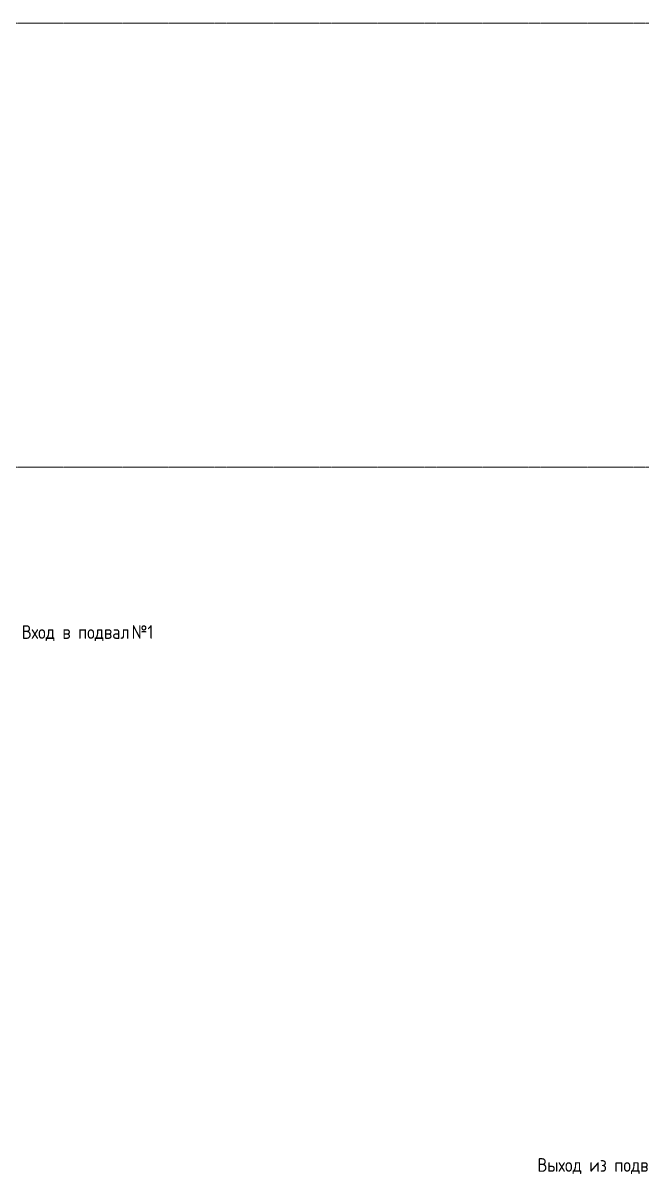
# Model space of a CAD drawing. Header units: millimetres. Extents: x -42533 to 645315, y 3457 to 82611.
# Drawn here: x 32726 to 41780, y 58676 to 75521 of the extents above; entities that cross this region are included whole.
import ezdxf

# ---------------------------------------------------------------- set-up
doc = ezdxf.new("R2010")
doc.units = ezdxf.units.MM
doc.linetypes.add('ADSK_Линия сетки', pattern=[25, 20, -2.5, 0, -2.5])
for name, color, linetype, lineweight in [('Аннотация', 7, 'Continuous', 18), ('Оси', 253, 'Continuous', 9), ('ШТРИХОВКА', 252, 'Continuous', 15)]:
    doc.layers.add(name, color=color, linetype=linetype, lineweight=lineweight)
doc.styles.add('GOST Common_6', font='GOST_Common.ttf', dxfattribs={"width": 0.9, "height": 125})

# ---------------------------------------------------------------- blocks, each defined once
blk = doc.blocks.new('1 этаж')
at = {"layer": 'Оси', "color": 8, "linetype": 'ADSK_Линия сетки'}
for p, q in [((-9557.528, 43233.902), (56672.201, 43233.902)), ((-9557.528, 36733.902), (56672.201, 36733.902))]:
    blk.add_line(p, q, dxfattribs=at)
at = {"layer": 'Аннотация', "color": 8, "style": 'GOST Common_6', "width": 0.9}
for s, p in [('Вход в подвал ', (6516.287, 34220.77)), ('№1', (8123.196, 34220.77)), ('Выход из подвала', (14059.928, 26421.232))]:
    blk.add_text(s, height=200, dxfattribs=at).set_placement(p)

msp = doc.modelspace()

# ---------------------------------------------------------------- block references
at = {"layer": 'ШТРИХОВКА'}
msp.add_blockref('1 этаж', (26191.6, 32286.7), dxfattribs=at)

doc.saveas('drawing.dxf')
